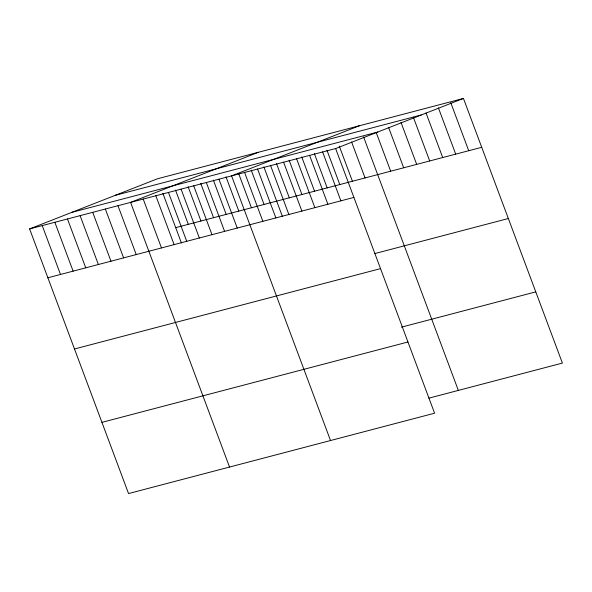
<?xml version="1.0" encoding="UTF-8"?>
<svg xmlns="http://www.w3.org/2000/svg" width="592" height="592" viewBox="0 0 592 592"><rect width="100%" height="100%" fill="white"/><g stroke="black" fill="none" stroke-linecap="round" stroke-linejoin="round"><path stroke-width="0.89" d="M29.6 228.912L335.627 148.555L434.58 413.209L128.553 493.565L29.6 228.912L157.42 178.791L463.447 98.435L562.4 363.088L428.897 398.142M258.408 152.27L130.588 202.39L229.541 467.051M359.403 125.756L231.576 175.876L330.528 440.529M335.627 148.555L463.447 98.435M115.24 195.33L421.267 114.974M71.78 212.373L377.807 132.016M175.691 227.654L481.718 147.304M47.871 277.774L353.898 197.417M374.84 253.568L508.343 218.515M74.496 348.984L380.523 268.635M401.428 327.154L535.775 291.878M101.928 422.355L407.955 341.998M450.764 102.705L468.716 150.716M438.398 107.84L455.707 154.135M426.033 112.968L442.698 157.546M413.349 117.238L429.696 160.965M400.984 122.366L416.687 164.376M388.618 127.502L403.685 167.795M376.253 132.63L390.676 171.206M363.569 136.9L458.349 390.409M351.581 141.932L365.049 177.933M339.283 146.098L352.425 181.248M326.976 150.272L339.801 184.563M322.618 151.966L340.888 200.836M314.352 153.587L327.176 187.879M309.616 155.385L327.887 204.247M301.728 156.902L314.552 191.194M296.607 158.797L314.877 207.666M289.111 160.217L301.927 194.509M283.605 162.215L301.876 211.078M276.486 163.533L289.303 197.824M270.596 165.627L288.866 214.496M263.862 166.848L282.384 216.398M257.594 169.046L275.857 217.908M251.237 170.163L264.054 204.455M244.585 172.457L262.855 221.327M238.613 173.478L251.437 207.77M225.989 176.793L238.813 211.085M218.951 179.191L237.222 228.053M213.364 180.109L226.188 214.4M206.334 182.506L224.597 231.368M200.74 183.416L213.564 217.715M193.71 185.821L211.98 234.684M188.115 186.732L200.94 221.023M181.085 189.137L199.356 237.999M175.498 190.047L188.315 224.338M168.461 192.452L186.732 241.314M162.874 193.362L181.396 242.912M155.837 195.76L174.107 244.629M143.212 199.075L161.483 247.944M117.963 205.705L136.234 254.575M105.339 209.02L123.61 257.89M92.715 212.336L110.985 261.205M80.098 215.651L98.368 264.513M67.473 218.966L85.744 267.828M54.849 222.281L73.119 271.143M42.224 225.596L60.495 274.459"/></g></svg>
